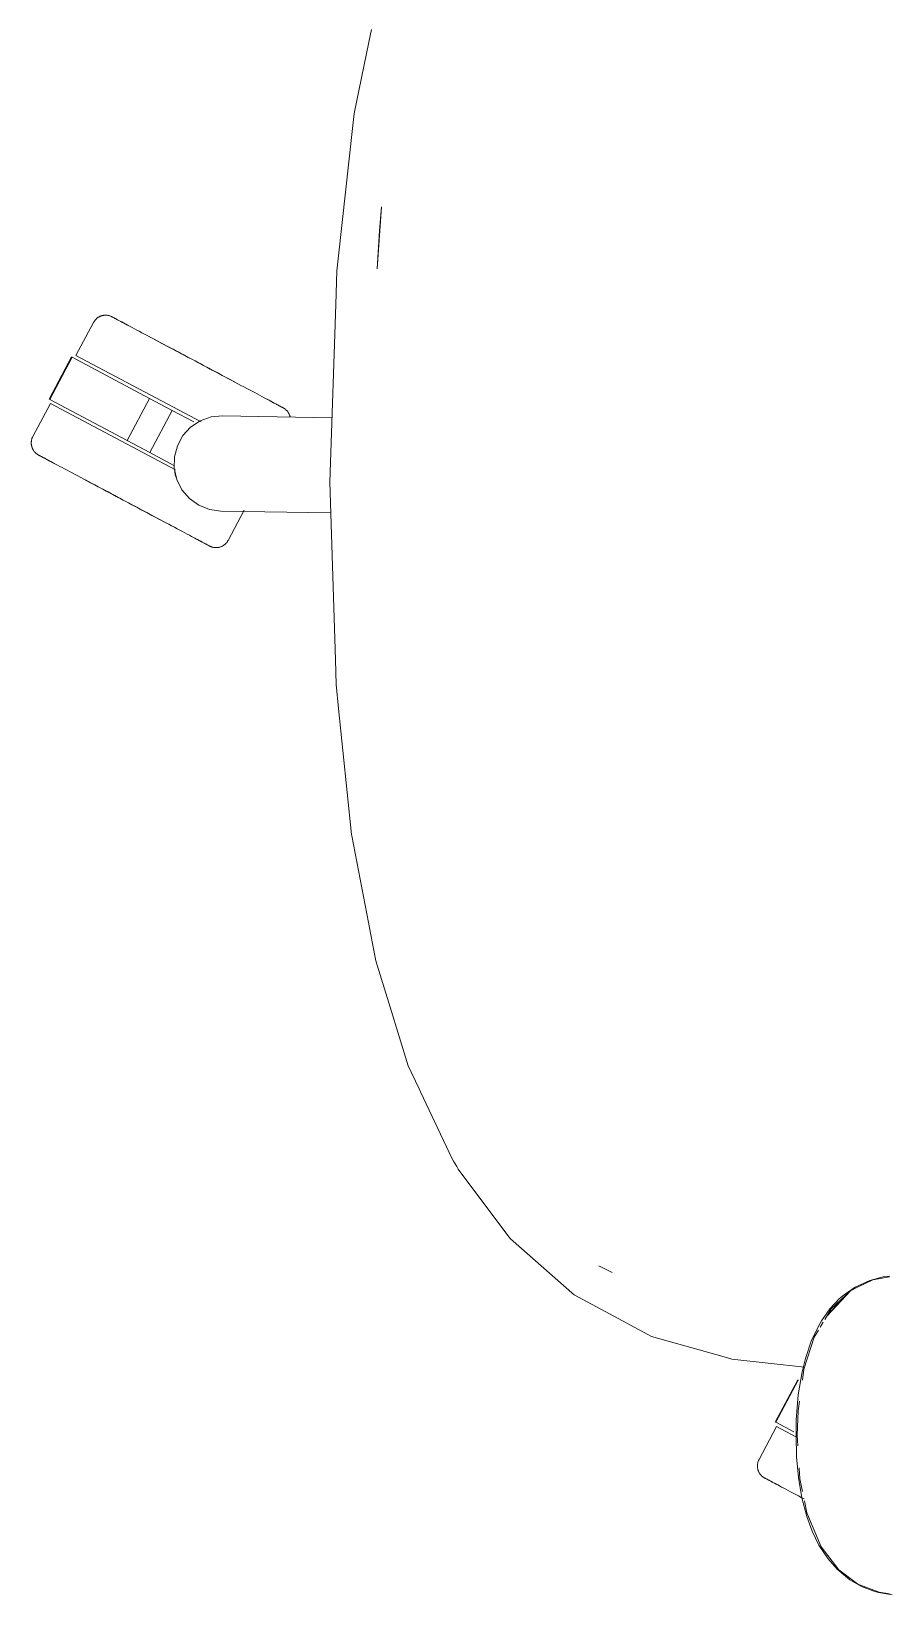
# Model space of a CAD drawing. Header units: millimetres. Extents: x 155927 to 326028, y -36033 to 97293.
# Drawn here: x 167994.7 to 168247, y 18040.5 to 18499.8 of the extents above; entities that cross this region are included whole.
import ezdxf

# ---------------------------------------------------------------- set-up
doc = ezdxf.new("R2010")
doc.units = ezdxf.units.MM
doc.header["$MEASUREMENT"] = 0
doc.layers.add('G-IMPT', color=8, linetype='CONTINUOUS', lineweight=9)
doc.layers.add('I-FURN', color=8, linetype='CONTINUOUS', lineweight=9)

msp = doc.modelspace()

# ---------------------------------------------------------------- linework, layer by layer
at = {"layer": 'G-IMPT'}
for p, q in [((168093.95, 18496.62), (168094.71, 18500.3)), ((168093.95, 18496.62), (168089.6, 18475.68)), ((168089.6, 18475.68), (168089.11, 18471.26)), ((168084.98, 18433.82), (168089.11, 18471.26)), ((168096.38, 18429.98), (168097.63, 18448.26)), ((168097.63, 18448.26), (168097.02, 18441.31)), ((168096.38, 18429.98), (168097.02, 18441.31)), ((168084.98, 18433.82), (168084.5, 18429.44)), ((168084.18, 18419.5), (168084.5, 18429.44)), ((168084.18, 18419.5), (168082.47, 18367.32)), ((168082.47, 18367.32), (168084.09, 18315.16)), ((168084.09, 18315.16), (168084.31, 18307.9)), ((168085.05, 18300.83), (168084.31, 18307.9)), ((168088.87, 18263.84), (168085.05, 18300.83)), ((168088.87, 18263.84), (168088.96, 18263.38)), ((168093.82, 18238), (168088.96, 18263.38)), ((168093.82, 18238), (168094.53, 18234.33)), ((168095.99, 18226.73), (168094.53, 18234.33)), ((168100.18, 18213.12), (168095.99, 18226.73)), ((168105.5, 18195.85), (168100.18, 18213.12)), ((168105.5, 18195.85), (168108.69, 18189.09)), ((168109.12, 18188.17), (168108.69, 18189.09)), ((168118.39, 18168.53), (168109.12, 18188.17)), ((168118.39, 18168.53), (168118.81, 18167.82)), ((168119.75, 18166.24), (168118.81, 18167.82)), ((168120.21, 18165.47), (168119.75, 18166.24)), ((168120.21, 18165.47), (168134.78, 18145.97)), ((168134.78, 18145.97), (168135.51, 18145.01)), ((168138.77, 18142.14), (168135.51, 18145.01)), ((168138.77, 18142.14), (168153.55, 18129.12)), ((168161.52, 18137.14), (168165.41, 18135.18)), ((168161.52, 18137.14), (168163.82, 18135.96)), ((168163.82, 18135.96), (168165.41, 18135.18)), ((168236.8, 18130.8), (168233.58, 18128.6)), ((168237.71, 18130.88), (168235.47, 18129.78)), ((168236.8, 18130.8), (168241.13, 18132.79)), ((168237.71, 18130.88), (168241.97, 18132.98)), ((168245.08, 18133.85), (168241.13, 18132.79)), ((168241.97, 18132.98), (168246.94, 18133.91)), ((168246.94, 18134.09), (168245.08, 18133.85)), ((168153.55, 18129.12), (168154.22, 18128.53)), ((168164.65, 18122.95), (168154.22, 18128.53)), ((168228.57, 18122.38), (168235.47, 18129.78)), ((168232.26, 18127.46), (168229.39, 18124.42)), ((168229.76, 18124.47), (168235.47, 18129.78)), ((168229.98, 18124.01), (168233.06, 18127.54)), ((168232.26, 18127.46), (168233.58, 18128.6)), ((168235.47, 18129.78), (168233.06, 18127.54)), ((168175.89, 18116.94), (168164.65, 18122.95)), ((168229.39, 18124.42), (168226.95, 18120.96)), ((168227.88, 18121.32), (168229.76, 18124.47)), ((168228.57, 18122.38), (168229.85, 18123.85)), ((168177, 18116.34), (168175.89, 18116.94)), ((168223.94, 18114.95), (168226.14, 18119.59)), ((168224.8, 18116.17), (168226.02, 18118.21)), ((168226.14, 18119.59), (168226.95, 18120.96)), ((168226.55, 18119.09), (168227.41, 18120.53)), ((168198.35, 18110.33), (168177, 18116.34)), ((168221.77, 18106.78), (168224.8, 18116.17)), ((168222.2, 18109.86), (168223.94, 18114.95)), ((168198.35, 18110.33), (168200.61, 18109.7)), ((168221.89, 18107.28), (168200.61, 18109.7)), ((168222.2, 18109.86), (168221.22, 18105.94)), ((168221.22, 18105.94), (168220.1, 18099.18)), ((168221.31, 18103.49), (168221.77, 18106.78)), ((168219.53, 18091.86), (168220.1, 18099.18)), ((168220.04, 18094.52), (168219.81, 18087.35)), ((168220.04, 18094.52), (168220.44, 18097.3)), ((168219.53, 18091.86), (168219.44, 18087.35)), ((168219.44, 18087.35), (168219.62, 18081.01)), ((168220, 18084.24), (168219.81, 18087.35)), ((168220.18, 18074.86), (168219.62, 18081.01)), ((168220.6, 18074.53), (168220.4, 18077.73)), ((168220.18, 18074.86), (168221.18, 18068.93)), ((168221.37, 18070.78), (168220.6, 18074.53)), ((168222.61, 18063.45), (168221.18, 18068.93)), ((168222.64, 18064.57), (168221.93, 18068.03)), ((168222.61, 18063.45), (168224.2, 18059.12)), ((168222.64, 18064.57), (168224.97, 18058.94)), ((168226.18, 18055.04), (168224.2, 18059.12)), ((168226.81, 18054.55), (168224.97, 18058.94)), ((168226.18, 18055.04), (168228.84, 18051)), ((168232.02, 18047.76), (168226.81, 18054.55)), ((168228.84, 18051), (168231.5, 18047.96)), ((168235.24, 18044.88), (168231.5, 18047.96)), ((168237.65, 18043.59), (168232.02, 18047.76)), ((168238.68, 18042.92), (168235.24, 18044.88)), ((168243.84, 18041.18), (168237.65, 18043.59)), ((168238.68, 18042.92), (168242.32, 18041.53)), ((168243.67, 18041.16), (168242.32, 18041.53)), ((168243.67, 18041.16), (168246.06, 18040.72)), ((168243.84, 18041.18), (168246.94, 18040.71)), ((168247.71, 18040.47), (168246.06, 18040.72))]:
    msp.add_line(p, q, dxfattribs=at)
at = {"layer": 'I-FURN'}
for p, q in [((168013.47, 18414.92), (168013.57, 18415.04)), ((168013.57, 18415.04), (168013.68, 18415.16)), ((168013.68, 18415.16), (168013.8, 18415.27)), ((168013.8, 18415.27), (168013.92, 18415.38)), ((168013.92, 18415.38), (168014.04, 18415.48)), ((168014.04, 18415.48), (168014.17, 18415.58)), ((168014.17, 18415.58), (168014.3, 18415.68)), ((168014.3, 18415.68), (168014.43, 18415.77)), ((168014.43, 18415.77), (168014.57, 18415.85)), ((168014.57, 18415.85), (168014.71, 18415.93)), ((168014.71, 18415.93), (168014.86, 18416)), ((168014.86, 18416), (168015, 18416.07)), ((168015, 18416.07), (168015.15, 18416.13)), ((168015.15, 18416.13), (168015.3, 18416.18)), ((168015.3, 18416.18), (168015.46, 18416.23)), ((168015.46, 18416.23), (168015.61, 18416.27)), ((168015.61, 18416.27), (168015.77, 18416.3)), ((168015.77, 18416.3), (168015.93, 18416.33)), ((168015.93, 18416.33), (168016.09, 18416.36)), ((168016.09, 18416.36), (168016.25, 18416.37)), ((168016.25, 18416.37), (168016.41, 18416.38)), ((168016.41, 18416.38), (168016.57, 18416.39)), ((168016.57, 18416.39), (168016.73, 18416.38)), ((168016.73, 18416.38), (168016.89, 18416.37)), ((168016.89, 18416.37), (168017.05, 18416.36)), ((168017.05, 18416.36), (168017.21, 18416.34)), ((168017.21, 18416.34), (168017.37, 18416.31)), ((168017.37, 18416.31), (168017.53, 18416.27)), ((168017.53, 18416.27), (168017.69, 18416.23)), ((168017.69, 18416.23), (168017.84, 18416.18)), ((168017.84, 18416.18), (168017.99, 18416.13)), ((168017.99, 18416.13), (168018.14, 18416.07)), ((168018.14, 18416.07), (168018.29, 18416.01)), ((168018.29, 18416.01), (168018.43, 18415.93)), ((168018.43, 18415.93), (168018.47, 18415.91)), ((168018.47, 18415.91), (168018.49, 18415.9)), ((168018.48, 18415.91), (168018.47, 18415.91)), ((168018.52, 18415.89), (168018.48, 18415.91)), ((168018.49, 18415.9), (168018.55, 18415.87)), ((168018.6, 18415.85), (168018.52, 18415.89)), ((168018.55, 18415.87), (168018.65, 18415.82)), ((168018.72, 18415.78), (168018.6, 18415.85)), ((168018.65, 18415.82), (168018.79, 18415.74)), ((168018.89, 18415.69), (168018.72, 18415.78)), ((168018.79, 18415.74), (168018.97, 18415.65)), ((168019.09, 18415.59), (168018.89, 18415.69)), ((168018.97, 18415.65), (168019.19, 18415.53)), ((168019.33, 18415.46), (168019.09, 18415.59)), ((168019.19, 18415.53), (168019.45, 18415.39)), ((168019.61, 18415.31), (168019.33, 18415.46)), ((168019.45, 18415.39), (168019.75, 18415.24)), ((168019.92, 18415.14), (168019.61, 18415.31)), ((168019.75, 18415.24), (168020.08, 18415.06)), ((168020.28, 18414.95), (168019.92, 18415.14)), ((168020.08, 18415.06), (168020.46, 18414.86)), ((168013.02, 18414.25), (168007.87, 18404.56)), ((168013.02, 18414.25), (168013.1, 18414.39)), ((168013.1, 18414.39), (168013.18, 18414.53)), ((168013.18, 18414.53), (168013.27, 18414.66)), ((168013.27, 18414.66), (168013.37, 18414.79)), ((168013.37, 18414.79), (168013.47, 18414.92)), ((168020.67, 18414.74), (168020.28, 18414.95)), ((168020.46, 18414.86), (168020.87, 18414.64)), ((168021.1, 18414.52), (168020.67, 18414.74)), ((168020.87, 18414.64), (168021.31, 18414.4)), ((168021.57, 18414.27), (168021.1, 18414.52)), ((168021.31, 18414.4), (168021.8, 18414.15)), ((168022.07, 18414), (168021.57, 18414.27)), ((168021.8, 18414.15), (168022.31, 18413.87)), ((168022.61, 18413.72), (168022.07, 18414)), ((168022.31, 18413.87), (168022.86, 18413.58)), ((168023.17, 18413.41), (168022.61, 18413.72)), ((168022.86, 18413.58), (168023.45, 18413.27)), ((168023.78, 18413.09), (168023.17, 18413.41)), ((168024.41, 18412.76), (168023.78, 18413.09)), ((168025.07, 18412.4), (168024.41, 18412.76)), ((168025.77, 18412.04), (168025.07, 18412.4)), ((168026.49, 18411.65), (168025.77, 18412.04)), ((168027.24, 18411.25), (168026.49, 18411.65)), ((168028.02, 18410.84), (168027.24, 18411.25)), ((168028.82, 18410.41), (168028.02, 18410.84)), ((168029.64, 18409.98), (168028.82, 18410.41)), ((168029.19, 18410.21), (168030.03, 18409.77)), ((168030.49, 18409.53), (168029.64, 18409.98)), ((168030.03, 18409.77), (168030.88, 18409.32)), ((168031.36, 18409.06), (168030.49, 18409.53)), ((168030.88, 18409.32), (168031.76, 18408.85)), ((168032.24, 18408.59), (168031.36, 18409.06)), ((168031.76, 18408.85), (168032.66, 18408.37)), ((168033.15, 18408.11), (168032.24, 18408.59)), ((168032.66, 18408.37), (168033.57, 18407.89)), ((168034.07, 18407.62), (168033.15, 18408.11)), ((168033.57, 18407.89), (168034.5, 18407.39)), ((168035.01, 18407.12), (168034.07, 18407.62)), ((168034.5, 18407.39), (168035.45, 18406.89)), ((168035.96, 18406.62), (168035.01, 18407.12)), ((168035.45, 18406.89), (168036.4, 18406.38)), ((168036.92, 18406.1), (168035.96, 18406.62)), ((168036.4, 18406.38), (168037.37, 18405.87)), ((168037.9, 18405.59), (168036.92, 18406.1)), ((168037.37, 18405.87), (168038.35, 18405.35)), ((168006.58, 18404.12), (168000.01, 18391.76)), ((168000.18, 18391.67), (168006.75, 18404.03)), ((168006.75, 18404.03), (168029.46, 18391.95)), ((168044.62, 18385.02), (168007.87, 18404.56)), ((168038.88, 18405.06), (168037.9, 18405.59)), ((168038.35, 18405.35), (168039.34, 18404.82)), ((168039.87, 18404.54), (168038.88, 18405.06)), ((168039.34, 18404.82), (168040.33, 18404.29)), ((168040.87, 18404.01), (168039.87, 18404.54)), ((168040.33, 18404.29), (168041.33, 18403.76)), ((168041.87, 18403.47), (168040.87, 18404.01)), ((168041.33, 18403.76), (168042.33, 18403.23)), ((168042.88, 18402.94), (168041.87, 18403.47)), ((168042.33, 18403.23), (168043.34, 18402.69)), ((168043.88, 18402.4), (168042.88, 18402.94)), ((168043.34, 18402.69), (168044.34, 18402.16)), ((168044.89, 18401.87), (168043.88, 18402.4)), ((168044.34, 18402.16), (168045.35, 18401.62)), ((168045.89, 18401.34), (168044.89, 18401.87)), ((168045.35, 18401.62), (168046.35, 18401.09)), ((168046.89, 18400.81), (168045.89, 18401.34)), ((168046.35, 18401.09), (168047.35, 18400.56)), ((168047.88, 18400.28), (168046.89, 18400.81)), ((168047.35, 18400.56), (168048.34, 18400.04)), ((168048.87, 18399.75), (168047.88, 18400.28)), ((168048.34, 18400.04), (168049.32, 18399.51)), ((168049.85, 18399.23), (168048.87, 18399.75)), ((168049.32, 18399.51), (168050.3, 18398.99)), ((168050.82, 18398.72), (168049.85, 18399.23)), ((168050.3, 18398.99), (168051.26, 18398.48)), ((168051.77, 18398.21), (168050.82, 18398.72)), ((168051.26, 18398.48), (168052.21, 18397.98)), ((168052.72, 18397.71), (168051.77, 18398.21)), ((168052.21, 18397.98), (168053.15, 18397.48)), ((168053.65, 18397.21), (168052.72, 18397.71)), ((168053.15, 18397.48), (168054.07, 18396.99)), ((168054.56, 18396.73), (168053.65, 18397.21)), ((168054.07, 18396.99), (168054.98, 18396.51)), ((168055.46, 18396.25), (168054.56, 18396.73)), ((168056.33, 18395.78), (168055.46, 18396.25)), ((168057.19, 18395.33), (168056.33, 18395.78)), ((168058.03, 18394.88), (168057.19, 18395.33)), ((168058.84, 18394.45), (168058.03, 18394.88)), ((168059.63, 18394.03), (168058.84, 18394.45)), ((168060.39, 18393.63), (168059.63, 18394.03)), ((168061.12, 18393.24), (168060.39, 18393.63)), ((168061.83, 18392.86), (168061.12, 18393.24)), ((168062.51, 18392.5), (168061.83, 18392.86)), ((168063.16, 18392.16), (168062.51, 18392.5)), ((168063.77, 18391.83), (168063.16, 18392.16)), ((168000.36, 18390.44), (167995.21, 18380.75)), ((168022.88, 18379.59), (168000.18, 18391.67)), ((168037.08, 18370.91), (168000.36, 18390.44)), ((168022.88, 18379.59), (168029.46, 18391.95)), ((168029.46, 18391.95), (168036.1, 18388.42)), ((168029.53, 18376.06), (168036.1, 18388.42)), ((168036.1, 18388.42), (168042.49, 18385.03)), ((168064.36, 18391.52), (168063.77, 18391.83)), ((168064.05, 18391.68), (168064.61, 18391.38)), ((168064.91, 18391.22), (168064.36, 18391.52)), ((168064.61, 18391.38), (168065.15, 18391.1)), ((168065.42, 18390.95), (168064.91, 18391.22)), ((168065.15, 18391.1), (168065.65, 18390.83)), ((168065.91, 18390.69), (168065.42, 18390.95)), ((168065.65, 18390.83), (168066.12, 18390.58)), ((168066.35, 18390.46), (168065.91, 18390.69)), ((168066.12, 18390.58), (168066.55, 18390.35)), ((168066.76, 18390.24), (168066.35, 18390.46)), ((168066.55, 18390.35), (168066.94, 18390.14)), ((168067.14, 18390.04), (168066.76, 18390.24)), ((168066.94, 18390.14), (168067.29, 18389.96)), ((168067.47, 18389.86), (168067.14, 18390.04)), ((168067.29, 18389.96), (168067.61, 18389.79)), ((168067.77, 18389.7), (168067.47, 18389.86)), ((168067.61, 18389.79), (168067.89, 18389.64)), ((168068.03, 18389.57), (168067.77, 18389.7)), ((168067.89, 18389.64), (168068.13, 18389.51)), ((168068.25, 18389.45), (168068.03, 18389.57)), ((168068.13, 18389.51), (168068.33, 18389.4)), ((168068.43, 18389.35), (168068.25, 18389.45)), ((168068.33, 18389.4), (168068.5, 18389.32)), ((168068.57, 18389.28), (168068.43, 18389.35)), ((168068.5, 18389.32), (168068.62, 18389.25)), ((168068.67, 18389.23), (168068.57, 18389.28)), ((168068.62, 18389.25), (168068.7, 18389.21)), ((168068.73, 18389.19), (168068.67, 18389.23)), ((168068.7, 18389.21), (168068.74, 18389.19)), ((168068.75, 18389.18), (168068.73, 18389.19)), ((168068.74, 18389.19), (168068.75, 18389.18)), ((168068.75, 18389.18), (168068.89, 18389.1)), ((168068.89, 18389.1), (168069.03, 18389.02)), ((168069.03, 18389.02), (168069.16, 18388.93)), ((168069.16, 18388.93), (168069.29, 18388.84)), ((168069.29, 18388.84), (168069.42, 18388.74)), ((168069.42, 18388.74), (168069.54, 18388.63)), ((168069.54, 18388.63), (168069.66, 18388.52)), ((168069.66, 18388.52), (168069.77, 18388.41)), ((168069.77, 18388.41), (168069.88, 18388.29)), ((168069.88, 18388.29), (168069.98, 18388.17)), ((168069.98, 18388.17), (168070.08, 18388.04)), ((168070.08, 18388.04), (168070.18, 18387.91)), ((168070.18, 18387.91), (168070.26, 18387.77)), ((168070.26, 18387.77), (168070.35, 18387.63)), ((168070.35, 18387.63), (168070.43, 18387.49)), ((168070.43, 18387.49), (168070.5, 18387.35)), ((168039.28, 18381), (168041.56, 18383.48)), ((168041.56, 18383.48), (168044.37, 18385.35)), ((168044.37, 18385.35), (168047.55, 18386.49)), ((168047.55, 18386.49), (168050.9, 18386.84)), ((168050.9, 18386.84), (168083.09, 18386.28)), ((168070.5, 18387.35), (168070.56, 18387.2)), ((168070.56, 18387.2), (168070.62, 18387.05)), ((168070.62, 18387.05), (168070.68, 18386.9)), ((168070.68, 18386.9), (168070.73, 18386.75)), ((168070.73, 18386.75), (168070.77, 18386.59)), ((168070.77, 18386.59), (168070.8, 18386.43)), ((167994.74, 18379.01), (167994.75, 18379.17)), ((167994.74, 18378.85), (167994.74, 18379.01)), ((167994.74, 18378.69), (167994.74, 18378.85)), ((167994.75, 18378.53), (167994.74, 18378.69)), ((167994.75, 18379.17), (167994.77, 18379.33)), ((167994.77, 18378.37), (167994.75, 18378.53)), ((167994.77, 18379.33), (167994.79, 18379.49)), ((167994.79, 18378.21), (167994.77, 18378.37)), ((167994.79, 18379.49), (167994.82, 18379.65)), ((167994.82, 18379.65), (167994.85, 18379.81)), ((167994.85, 18379.81), (167994.89, 18379.96)), ((167994.89, 18379.96), (167994.94, 18380.12)), ((167994.94, 18380.12), (167994.99, 18380.27)), ((167994.99, 18380.27), (167995.05, 18380.42)), ((167995.05, 18380.42), (167995.12, 18380.57)), ((167995.12, 18380.57), (167995.19, 18380.71)), ((167995.19, 18380.71), (167995.21, 18380.75)), ((168029.53, 18376.06), (168022.88, 18379.59)), ((168037.66, 18378.04), (168039.28, 18381)), ((167994.82, 18378.05), (167994.79, 18378.21)), ((167994.86, 18377.89), (167994.82, 18378.05)), ((167994.9, 18377.74), (167994.86, 18377.89)), ((167994.95, 18377.58), (167994.9, 18377.74)), ((167995, 18377.43), (167994.95, 18377.58)), ((167995.06, 18377.28), (167995, 18377.43)), ((167995.13, 18377.13), (167995.06, 18377.28)), ((167995.2, 18376.99), (167995.13, 18377.13)), ((167995.28, 18376.85), (167995.2, 18376.99)), ((167995.36, 18376.71), (167995.28, 18376.85)), ((167995.45, 18376.58), (167995.36, 18376.71)), ((167995.54, 18376.44), (167995.45, 18376.58)), ((167995.64, 18376.32), (167995.54, 18376.44)), ((167995.74, 18376.19), (167995.64, 18376.32)), ((167995.85, 18376.08), (167995.74, 18376.19)), ((167995.97, 18375.96), (167995.85, 18376.08)), ((167996.09, 18375.85), (167995.97, 18375.96)), ((167996.21, 18375.75), (167996.09, 18375.85)), ((167996.33, 18375.65), (167996.21, 18375.75)), ((167996.46, 18375.55), (167996.33, 18375.65)), ((167996.6, 18375.46), (167996.46, 18375.55)), ((167996.74, 18375.38), (167996.6, 18375.46)), ((167996.88, 18375.3), (167996.74, 18375.38)), ((167996.92, 18375.27), (167996.88, 18375.3)), ((167996.88, 18375.3), (167996.88, 18375.3)), ((167996.88, 18375.3), (167996.9, 18375.29)), ((167996.9, 18375.29), (167996.96, 18375.26)), ((167997.01, 18375.23), (167996.92, 18375.27)), ((167996.96, 18375.26), (167997.06, 18375.2)), ((167997.13, 18375.17), (167997.01, 18375.23)), ((167997.06, 18375.2), (167997.2, 18375.13)), ((167997.29, 18375.08), (167997.13, 18375.17)), ((167997.2, 18375.13), (167997.38, 18375.03)), ((167997.49, 18374.97), (167997.29, 18375.08)), ((167997.38, 18375.03), (167997.6, 18374.92)), ((167997.73, 18374.84), (167997.49, 18374.97)), ((167997.6, 18374.92), (167997.86, 18374.78)), ((167998.01, 18374.7), (167997.73, 18374.84)), ((167997.86, 18374.78), (167998.15, 18374.62)), ((167998.33, 18374.53), (167998.01, 18374.7)), ((167998.15, 18374.62), (167998.49, 18374.44)), ((167998.68, 18374.34), (167998.33, 18374.53)), ((167998.49, 18374.44), (167998.86, 18374.24)), ((167999.08, 18374.13), (167998.68, 18374.34)), ((167998.86, 18374.24), (167999.27, 18374.03)), ((167999.51, 18373.9), (167999.08, 18374.13)), ((167999.27, 18374.03), (167999.72, 18373.79)), ((167999.97, 18373.65), (167999.51, 18373.9)), ((167999.72, 18373.79), (168000.2, 18373.53)), ((168036.67, 18372.26), (168029.53, 18376.06)), ((168036.74, 18371.4), (168036.8, 18374.78)), ((168036.8, 18374.78), (168037.66, 18378.04)), ((168000.47, 18373.39), (167999.97, 18373.65)), ((168000.2, 18373.53), (168000.72, 18373.26)), ((168001.01, 18373.1), (168000.47, 18373.39)), ((168000.72, 18373.26), (168001.27, 18372.96)), ((168001.58, 18372.8), (168001.01, 18373.1)), ((168001.27, 18372.96), (168001.85, 18372.65)), ((168001.85, 18372.65), (168002.47, 18372.33)), ((168002.47, 18372.33), (168003.12, 18371.98)), ((168003.12, 18371.98), (168003.79, 18371.62)), ((168003.79, 18371.62), (168004.5, 18371.25)), ((168004.5, 18371.25), (168005.24, 18370.85)), ((168005.24, 18370.85), (168006, 18370.45)), ((168006, 18370.45), (168006.79, 18370.03)), ((168006.79, 18370.03), (168007.6, 18369.6)), ((168007.6, 18369.6), (168008.43, 18369.15)), ((168008.43, 18369.15), (168009.29, 18368.7)), ((168037.49, 18368.12), (168036.74, 18371.4)), ((168009.29, 18368.7), (168010.17, 18368.23)), ((168010.17, 18368.23), (168011.06, 18367.76)), ((168011.55, 18367.5), (168010.65, 18367.98)), ((168011.06, 18367.76), (168011.98, 18367.27)), ((168012.48, 18367.01), (168011.55, 18367.5)), ((168011.98, 18367.27), (168012.91, 18366.78)), ((168013.41, 18366.51), (168012.48, 18367.01)), ((168012.91, 18366.78), (168013.85, 18366.27)), ((168014.36, 18366), (168013.41, 18366.51)), ((168013.85, 18366.27), (168014.81, 18365.77)), ((168015.33, 18365.49), (168014.36, 18366)), ((168014.81, 18365.77), (168015.78, 18365.25)), ((168016.3, 18364.97), (168015.33, 18365.49)), ((168015.78, 18365.25), (168016.75, 18364.73)), ((168017.29, 18364.45), (168016.3, 18364.97)), ((168016.75, 18364.73), (168017.74, 18364.21)), ((168039.01, 18365.1), (168037.49, 18368.12)), ((168041.2, 18362.54), (168039.01, 18365.1)), ((168018.28, 18363.92), (168017.29, 18364.45)), ((168017.74, 18364.21), (168018.74, 18363.68)), ((168019.27, 18363.39), (168018.28, 18363.92)), ((168018.74, 18363.68), (168019.73, 18363.15)), ((168020.28, 18362.86), (168019.27, 18363.39)), ((168019.73, 18363.15), (168020.74, 18362.61)), ((168021.28, 18362.32), (168020.28, 18362.86)), ((168020.74, 18362.61), (168021.74, 18362.08)), ((168022.29, 18361.79), (168021.28, 18362.32)), ((168021.74, 18362.08), (168022.75, 18361.54)), ((168023.29, 18361.25), (168022.29, 18361.79)), ((168022.75, 18361.54), (168023.75, 18361.01)), ((168024.29, 18360.72), (168023.29, 18361.25)), ((168023.75, 18361.01), (168024.75, 18360.48)), ((168025.29, 18360.19), (168024.29, 18360.72)), ((168024.75, 18360.48), (168025.75, 18359.95)), ((168026.29, 18359.66), (168025.29, 18360.19)), ((168025.75, 18359.95), (168026.74, 18359.42)), ((168043.94, 18360.57), (168041.2, 18362.54)), ((168047.07, 18359.32), (168043.94, 18360.57)), ((168027.27, 18359.14), (168026.29, 18359.66)), ((168026.74, 18359.42), (168027.73, 18358.9)), ((168028.25, 18358.62), (168027.27, 18359.14)), ((168027.73, 18358.9), (168028.7, 18358.38)), ((168029.22, 18358.1), (168028.25, 18358.62)), ((168028.7, 18358.38), (168029.66, 18357.87)), ((168030.18, 18357.59), (168029.22, 18358.1)), ((168029.66, 18357.87), (168030.61, 18357.36)), ((168031.12, 18357.09), (168030.18, 18357.59)), ((168030.61, 18357.36), (168031.55, 18356.86)), ((168032.05, 18356.6), (168031.12, 18357.09)), ((168031.55, 18356.86), (168032.47, 18356.37)), ((168032.97, 18356.11), (168032.05, 18356.6)), ((168032.47, 18356.37), (168033.38, 18355.89)), ((168033.86, 18355.63), (168032.97, 18356.11)), ((168033.38, 18355.89), (168034.27, 18355.42)), ((168034.74, 18355.17), (168033.86, 18355.63)), ((168034.27, 18355.42), (168035.14, 18354.96)), ((168050.41, 18358.86), (168047.07, 18359.32)), ((168082.75, 18358.29), (168050.41, 18358.86)), ((168052.6, 18350.23), (168057.3, 18359.08)), ((168035.6, 18354.71), (168034.74, 18355.17)), ((168035.14, 18354.96), (168035.98, 18354.51)), ((168036.43, 18354.27), (168035.6, 18354.71)), ((168035.98, 18354.51), (168036.81, 18354.07)), ((168036.81, 18354.07), (168037.61, 18353.64)), ((168037.61, 18353.64), (168038.38, 18353.23)), ((168038.38, 18353.23), (168039.13, 18352.83)), ((168039.13, 18352.83), (168039.86, 18352.45)), ((168039.86, 18352.45), (168040.55, 18352.08)), ((168040.55, 18352.08), (168041.21, 18351.72)), ((168041.21, 18351.72), (168041.85, 18351.39)), ((168041.85, 18351.39), (168042.45, 18351.07)), ((168042.76, 18350.9), (168042.18, 18351.21)), ((168042.45, 18351.07), (168043.02, 18350.77)), ((168043.31, 18350.61), (168042.76, 18350.9)), ((168043.02, 18350.77), (168043.55, 18350.48)), ((168043.83, 18350.33), (168043.31, 18350.61)), ((168043.55, 18350.48), (168044.05, 18350.21)), ((168044.31, 18350.08), (168043.83, 18350.33)), ((168044.05, 18350.21), (168044.52, 18349.97)), ((168044.76, 18349.84), (168044.31, 18350.08)), ((168044.52, 18349.97), (168044.95, 18349.74)), ((168045.17, 18349.62), (168044.76, 18349.84)), ((168044.95, 18349.74), (168045.34, 18349.53)), ((168045.54, 18349.42), (168045.17, 18349.62)), ((168045.34, 18349.53), (168045.7, 18349.34)), ((168045.88, 18349.25), (168045.54, 18349.42)), ((168045.7, 18349.34), (168046.02, 18349.17)), ((168046.17, 18349.09), (168045.88, 18349.25)), ((168046.02, 18349.17), (168046.3, 18349.02)), ((168046.43, 18348.95), (168046.17, 18349.09)), ((168046.3, 18349.02), (168046.54, 18348.89)), ((168046.65, 18348.83), (168046.43, 18348.95)), ((168046.54, 18348.89), (168046.74, 18348.79)), ((168046.83, 18348.74), (168046.65, 18348.83)), ((168046.74, 18348.79), (168046.9, 18348.7)), ((168046.97, 18348.66), (168046.83, 18348.74)), ((168046.9, 18348.7), (168047.02, 18348.64)), ((168047.07, 18348.61), (168046.97, 18348.66)), ((168047.02, 18348.64), (168047.1, 18348.59)), ((168047.13, 18348.58), (168047.07, 18348.61)), ((168047.1, 18348.59), (168047.15, 18348.57)), ((168047.15, 18348.57), (168047.13, 18348.58)), ((168047.19, 18348.55), (168047.15, 18348.57)), ((168047.15, 18348.57), (168047.15, 18348.57)), ((168047.33, 18348.48), (168047.19, 18348.55)), ((168047.48, 18348.41), (168047.33, 18348.48)), ((168047.63, 18348.35), (168047.48, 18348.41)), ((168047.78, 18348.3), (168047.63, 18348.35)), ((168047.94, 18348.25), (168047.78, 18348.3)), ((168048.09, 18348.21), (168047.94, 18348.25)), ((168048.25, 18348.17), (168048.09, 18348.21)), ((168048.41, 18348.15), (168048.25, 18348.17)), ((168048.57, 18348.12), (168048.41, 18348.15)), ((168048.73, 18348.11), (168048.57, 18348.12)), ((168048.89, 18348.1), (168048.73, 18348.11)), ((168049.05, 18348.1), (168048.89, 18348.1)), ((168049.21, 18348.1), (168049.05, 18348.1)), ((168049.37, 18348.11), (168049.21, 18348.1)), ((168049.53, 18348.13), (168049.37, 18348.11)), ((168049.69, 18348.15), (168049.53, 18348.13)), ((168049.85, 18348.18), (168049.69, 18348.15)), ((168050.01, 18348.21), (168049.85, 18348.18)), ((168050.17, 18348.26), (168050.01, 18348.21)), ((168050.32, 18348.3), (168050.17, 18348.26)), ((168050.47, 18348.36), (168050.32, 18348.3)), ((168050.62, 18348.42), (168050.47, 18348.36)), ((168050.77, 18348.48), (168050.62, 18348.42)), ((168050.91, 18348.56), (168050.77, 18348.48)), ((168051.05, 18348.63), (168050.91, 18348.56)), ((168051.19, 18348.72), (168051.05, 18348.63)), ((168051.33, 18348.8), (168051.19, 18348.72)), ((168051.46, 18348.9), (168051.33, 18348.8)), ((168051.58, 18349), (168051.46, 18348.9)), ((168051.71, 18349.1), (168051.58, 18349)), ((168051.83, 18349.21), (168051.71, 18349.1)), ((168051.94, 18349.32), (168051.83, 18349.21)), ((168052.05, 18349.44), (168051.94, 18349.32)), ((168052.15, 18349.56), (168052.05, 18349.44)), ((168052.25, 18349.69), (168052.15, 18349.56)), ((168052.35, 18349.82), (168052.25, 18349.69)), ((168052.44, 18349.96), (168052.35, 18349.82)), ((168052.52, 18350.09), (168052.44, 18349.96)), ((168052.6, 18350.23), (168052.52, 18350.09)), ((168219.94, 18103.57), (168213.36, 18091.21)), ((168213.53, 18091.12), (168220.11, 18103.48)), ((168220.11, 18103.48), (168220.2, 18103.43)), ((168213.72, 18089.89), (168208.57, 18080.2)), ((168218.83, 18088.31), (168213.53, 18091.12)), ((168219.35, 18086.9), (168213.72, 18089.89)), ((168208.3, 18079.57), (168208.35, 18079.72)), ((168208.35, 18079.72), (168208.41, 18079.87)), ((168208.41, 18079.87), (168208.48, 18080.02)), ((168208.48, 18080.02), (168208.55, 18080.17)), ((168208.55, 18080.17), (168208.57, 18080.2)), ((168208.1, 18078.46), (168208.11, 18078.63)), ((168208.1, 18078.3), (168208.1, 18078.46)), ((168208.1, 18078.14), (168208.1, 18078.3)), ((168208.11, 18077.98), (168208.1, 18078.14)), ((168208.11, 18078.63), (168208.13, 18078.79)), ((168208.13, 18077.82), (168208.11, 18077.98)), ((168208.13, 18078.79), (168208.15, 18078.95)), ((168208.15, 18077.66), (168208.13, 18077.82)), ((168208.15, 18078.95), (168208.18, 18079.1)), ((168208.18, 18077.5), (168208.15, 18077.66)), ((168208.18, 18079.1), (168208.21, 18079.26)), ((168208.21, 18077.35), (168208.18, 18077.5)), ((168208.21, 18079.26), (168208.25, 18079.42)), ((168208.26, 18077.19), (168208.21, 18077.35)), ((168208.25, 18079.42), (168208.3, 18079.57)), ((168208.3, 18077.04), (168208.26, 18077.19)), ((168208.36, 18076.88), (168208.3, 18077.04)), ((168208.42, 18076.73), (168208.36, 18076.88)), ((168208.48, 18076.59), (168208.42, 18076.73)), ((168208.56, 18076.44), (168208.48, 18076.59)), ((168208.63, 18076.3), (168208.56, 18076.44)), ((168208.72, 18076.16), (168208.63, 18076.3)), ((168208.81, 18076.03), (168208.72, 18076.16)), ((168208.9, 18075.9), (168208.81, 18076.03)), ((168209, 18075.77), (168208.9, 18075.9)), ((168209.1, 18075.65), (168209, 18075.77)), ((168209.21, 18075.53), (168209.1, 18075.65)), ((168209.33, 18075.42), (168209.21, 18075.53)), ((168209.44, 18075.31), (168209.33, 18075.42)), ((168209.57, 18075.2), (168209.44, 18075.31)), ((168209.69, 18075.1), (168209.57, 18075.2)), ((168209.82, 18075.01), (168209.69, 18075.1)), ((168209.96, 18074.92), (168209.82, 18075.01)), ((168210.09, 18074.83), (168209.96, 18074.92)), ((168210.24, 18074.75), (168210.09, 18074.83)), ((168210.28, 18074.73), (168210.24, 18074.75)), ((168210.24, 18074.75), (168210.24, 18074.75)), ((168210.24, 18074.75), (168210.26, 18074.74)), ((168210.26, 18074.74), (168210.32, 18074.71)), ((168210.37, 18074.68), (168210.28, 18074.73)), ((168210.32, 18074.71), (168210.42, 18074.66)), ((168210.49, 18074.62), (168210.37, 18074.68)), ((168210.42, 18074.66), (168210.56, 18074.58)), ((168210.65, 18074.53), (168210.49, 18074.62)), ((168210.56, 18074.58), (168210.74, 18074.49)), ((168210.85, 18074.43), (168210.65, 18074.53)), ((168210.74, 18074.49), (168210.96, 18074.37)), ((168211.09, 18074.3), (168210.85, 18074.43)), ((168210.96, 18074.37), (168211.21, 18074.23)), ((168211.37, 18074.15), (168211.09, 18074.3)), ((168211.21, 18074.23), (168211.51, 18074.08)), ((168211.69, 18073.98), (168211.37, 18074.15)), ((168211.51, 18074.08), (168211.85, 18073.9)), ((168212.04, 18073.79), (168211.69, 18073.98)), ((168211.85, 18073.9), (168212.22, 18073.7)), ((168212.44, 18073.58), (168212.04, 18073.79)), ((168212.22, 18073.7), (168212.63, 18073.48)), ((168212.87, 18073.35), (168212.44, 18073.58)), ((168212.63, 18073.48), (168213.08, 18073.24)), ((168213.33, 18073.11), (168212.87, 18073.35)), ((168213.08, 18073.24), (168213.56, 18072.99)), ((168213.83, 18072.84), (168213.33, 18073.11)), ((168213.56, 18072.99), (168214.08, 18072.71)), ((168214.37, 18072.56), (168213.83, 18072.84)), ((168214.08, 18072.71), (168214.63, 18072.42)), ((168214.94, 18072.25), (168214.37, 18072.56)), ((168214.63, 18072.42), (168215.21, 18072.11)), ((168215.21, 18072.11), (168215.83, 18071.78)), ((168215.83, 18071.78), (168216.47, 18071.44)), ((168216.47, 18071.44), (168217.15, 18071.08)), ((168217.15, 18071.08), (168217.86, 18070.7)), ((168217.86, 18070.7), (168218.59, 18070.31)), ((168218.59, 18070.31), (168219.36, 18069.9)), ((168219.36, 18069.9), (168220.14, 18069.49)), ((168220.14, 18069.49), (168220.96, 18069.05)), ((168220.96, 18069.05), (168221.79, 18068.61))]:
    msp.add_line(p, q, dxfattribs=at)
msp.add_arc((168050.47, 18372.85), 13.81, 192.3473, 197.336, dxfattribs=at)
msp.add_open_spline([(168037.15, 18369.21), (168037.03, 18369.63), (168036.96, 18370.06), (168036.9, 18370.5)], degree=3, dxfattribs=at)

doc.saveas('drawing.dxf')
